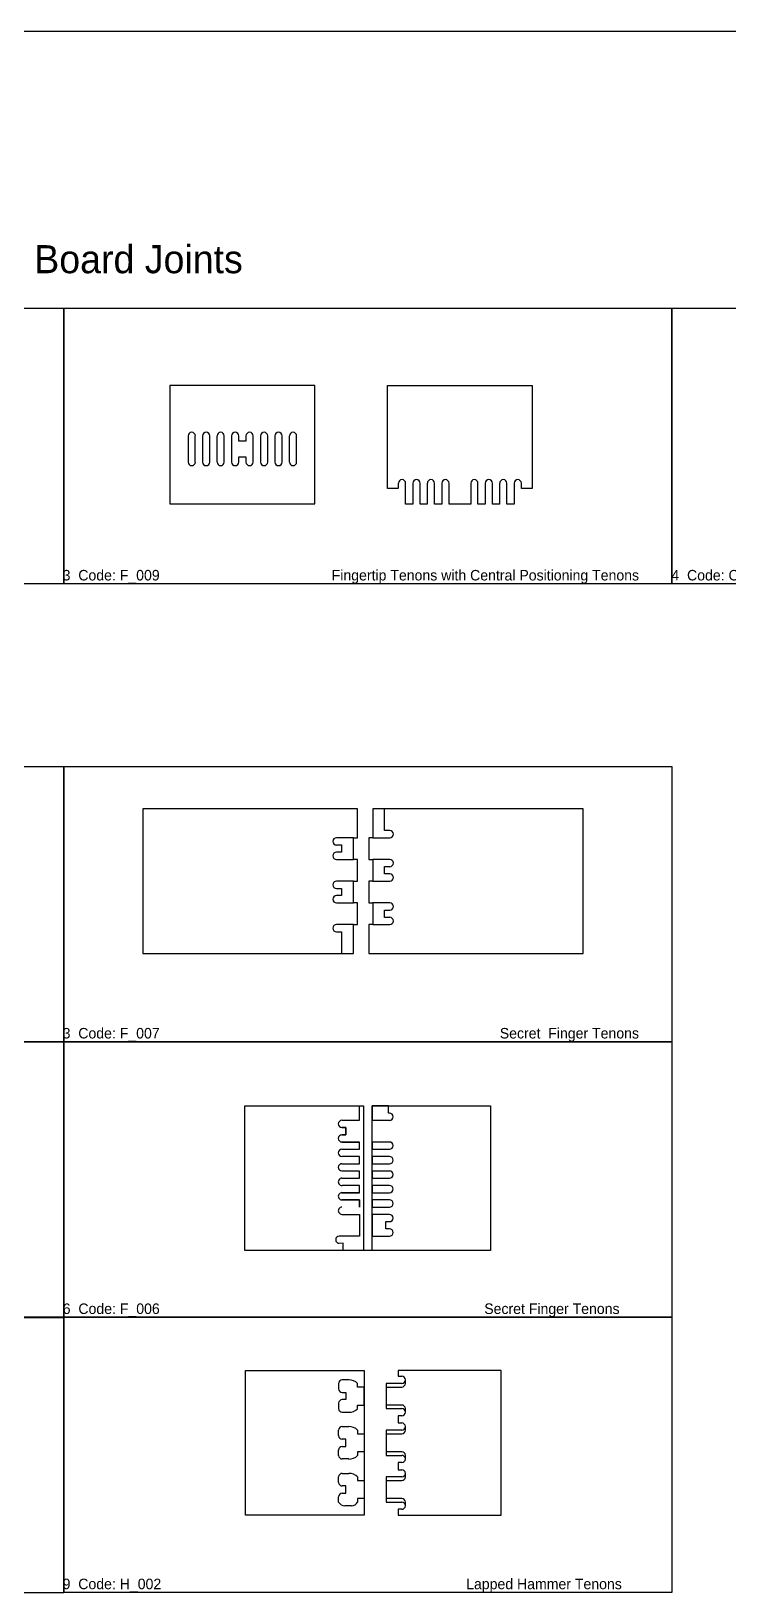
# Model space of a CAD drawing. Extents: x -5 to 6482, y 2 to 3133.
# Drawn here: x 3380 to 4175, y 1352 to 3133 of the extents above; entities that cross this region are included whole.
import ezdxf

# ---------------------------------------------------------------- set-up
doc = ezdxf.new("R2010")
doc.units = 0
doc.layers.get('0').update_dxf_attribs({"linetype": 'CONTINUOUS'})
for name, color, linetype in [('3MM_ENGRAVE', 5, 'CONTINUOUS'), ('CUT_18_MM', 7, 'CONTINUOUS'), ('ENGRAVE_13_5', 6, 'CONTINUOUS'), ('ENGRAVE_9MM', 3, 'CONTINUOUS'), ('MODIFED_MODELS', 1, 'CONTINUOUS'), ('TEXT', 9, 'CONTINUOUS')]:
    doc.layers.add(name, color=color, linetype=linetype)

# ---------------------------------------------------------------- blocks, each defined once
blk = doc.blocks.new('_U44')
at = {"layer": 'TEXT', "linetype": 'CONTINUOUS'}
blk.add_text('9  Code: H_002                                                                              Lapped Hammer Tenons', height=12, dxfattribs=at).set_placement((10010.1, 1980.9))
blk = doc.blocks.new('_U41')
at = {"layer": 'TEXT', "linetype": 'CONTINUOUS'}
blk.add_text('6  Code: F_006                                                                                   Secret Finger Tenons', height=12, dxfattribs=at).set_placement((10010.2, 2294.7))
blk = doc.blocks.new('_U38')
at = {"layer": 'TEXT', "linetype": 'CONTINUOUS'}
blk.add_text('3  Code: F_007                                                                                       Secret  Finger Tenons', height=12, dxfattribs=at).set_placement((10010.1, 2608.8))
blk = doc.blocks.new('_U33')
at = {"layer": 'TEXT', "linetype": 'CONTINUOUS'}
blk.add_text('4  Code: C_001                                                                                                     Clip  Tenons', height=12, dxfattribs=at).set_placement((10704.3, 3131))
blk = doc.blocks.new('_U32')
at = {"layer": 'TEXT', "linetype": 'CONTINUOUS'}
blk.add_text('3  Code: F_009                                            Fingertip Tenons with Central Positioning Tenons', height=12, dxfattribs=at).set_placement((10010.1, 3131))
blk = doc.blocks.new('_U28')
at = {"layer": 'TEXT', "linetype": 'CONTINUOUS'}
blk.add_text('Board Joints', height=32, dxfattribs=at).set_placement((9977.7, 3481.3))

msp = doc.modelspace()

# ---------------------------------------------------------------- linework, layer by layer
for p, q in [((11.4, 3132.7), (6482.4, 3132.7)), ((2723.8, 2816.8), (3417, 2816.8)), ((3417, 2816.8), (4110.3, 2816.8)), ((3417, 2502.8), (3417, 2816.8)), ((3417, 2816.8), (3417, 2502.8)), ((4110.3, 2816.8), (4803.5, 2816.8)), ((4110.3, 2502.8), (4110.3, 2816.8)), ((4110.3, 2816.8), (4110.3, 2502.8)), ((3417, 2502.8), (2723.8, 2502.8)), ((4110.3, 2502.8), (3417, 2502.8)), ((4803.5, 2502.8), (4110.3, 2502.8)), ((2723.8, 2294.5), (3417, 2294.5)), ((3417, 2294.5), (3417, 1980.6)), ((2723.8, 1980.6), (3417, 1980.6)), ((3417, 1980.6), (2723.8, 1980.6)), ((3417, 1980.6), (3417, 1666.7)), ((3417, 1666.7), (2723.8, 1666.7)), ((2723.8, 1666.3), (3417, 1666.3)), ((3417, 1666.7), (4110.3, 1666.7)), ((3417, 1352.7), (3417, 1666.7)), ((3417, 1666.3), (3417, 1352.3)), ((4110.3, 1666.7), (4110.3, 1352.7)), ((3417, 1352.3), (2723.8, 1352.3)), ((4110.3, 1352.7), (3417, 1352.7))]:
    msp.add_line(p, q)
at = {"layer": 'CUT_18_MM', "color": 7, "linetype": 'CONTINUOUS'}
for p, q in [((3702.9, 2728.9), (3537.9, 2728.9)), ((3537.9, 2728.9), (3537.9, 2593.9)), ((3702.9, 2593.9), (3702.9, 2728.9)), ((3786, 2611.4), (3786, 2728.9)), ((3786, 2728.9), (3951, 2728.9)), ((3951, 2728.9), (3951, 2611.4)), ((3558.5, 2671.3), (3558.5, 2641.5)), ((3566.8, 2641.5), (3566.8, 2671.3)), ((3575, 2671.3), (3575, 2641.5)), ((3583.3, 2641.5), (3583.3, 2671.3)), ((3591.5, 2671.3), (3591.5, 2641.5)), ((3599.8, 2641.5), (3599.8, 2671.3)), ((3608, 2671.3), (3608, 2641.5)), ((3616.3, 2665.4), (3616.3, 2671.3)), ((3624.5, 2671.3), (3624.5, 2665.4)), ((3632.8, 2641.5), (3632.8, 2671.3)), ((3641, 2671.3), (3641, 2641.5)), ((3649.3, 2641.5), (3649.3, 2671.3)), ((3657.5, 2671.3), (3657.5, 2641.5)), ((3665.8, 2641.5), (3665.8, 2671.3)), ((3674, 2671.3), (3674, 2641.5)), ((3682.3, 2641.5), (3682.3, 2671.3)), ((3624.5, 2665.4), (3616.3, 2665.4)), ((3616.3, 2641.5), (3616.3, 2647.4)), ((3616.3, 2647.4), (3624.5, 2647.4)), ((3624.5, 2647.4), (3624.5, 2641.5)), ((3798.3, 2617.3), (3798.3, 2611.4)), ((3806.6, 2593.4), (3806.6, 2617.3)), ((3814.8, 2617.3), (3814.8, 2593.4)), ((3823.1, 2593.4), (3823.1, 2617.3)), ((3831.3, 2617.3), (3831.3, 2593.4)), ((3839.6, 2593.4), (3839.6, 2617.3)), ((3847.8, 2617.3), (3847.8, 2593.4)), ((3856.1, 2593.4), (3856.1, 2617.3)), ((3880.8, 2617.3), (3880.8, 2593.4)), ((3889.1, 2593.4), (3889.1, 2617.3)), ((3897.3, 2617.3), (3897.3, 2593.4)), ((3905.6, 2593.4), (3905.6, 2617.3)), ((3913.8, 2617.3), (3913.8, 2593.4)), ((3922.1, 2593.4), (3922.1, 2617.3)), ((3930.3, 2617.3), (3930.3, 2593.4)), ((3938.6, 2611.4), (3938.6, 2617.3)), ((3798.3, 2611.4), (3786, 2611.4)), ((3951, 2611.4), (3938.6, 2611.4)), ((3537.9, 2593.9), (3702.9, 2593.9)), ((3814.8, 2593.4), (3806.6, 2593.4)), ((3831.3, 2593.4), (3823.1, 2593.4)), ((3847.8, 2593.4), (3839.6, 2593.4)), ((3880.8, 2593.4), (3856.1, 2593.4)), ((3897.3, 2593.4), (3889.1, 2593.4)), ((3913.8, 2593.4), (3905.6, 2593.4)), ((3930.3, 2593.4), (3922.1, 2593.4)), ((3623.4, 1907.5), (3758.4, 1907.6)), ((3623.4, 1742.5), (3623.4, 1907.5)), ((3758.4, 1907.6), (3758.4, 1742.6)), ((3768.4, 1742.5), (3768.4, 1907.5)), ((3768.4, 1907.5), (3903.4, 1907.5)), ((3903.4, 1907.5), (3903.4, 1742.5)), ((3758.4, 1742.6), (3623.4, 1742.5)), ((3903.4, 1742.5), (3768.4, 1742.5)), ((3623.9, 1440.8), (3623.9, 1605.8)), ((3623.9, 1605.8), (3759.4, 1605.8)), ((3759.4, 1605.8), (3759.4, 1440.8)), ((3798.1, 1605.8), (3798.1, 1599.2)), ((3915.6, 1605.8), (3798.1, 1605.8)), ((3915.6, 1440.8), (3915.6, 1605.8)), ((3802.2, 1591), (3784.6, 1591)), ((3784.6, 1591), (3784.6, 1586.9)), ((3784.6, 1586.9), (3784.6, 1566.4)), ((3798.1, 1599.2), (3802.2, 1599.2)), ((3802.2, 1599.2), (3802.2, 1599.2)), ((3802.2, 1591), (3802.2, 1591)), ((3784.6, 1566.4), (3784.6, 1562.3)), ((3784.6, 1562.3), (3802.2, 1562.3)), ((3802.2, 1554.1), (3798.1, 1554.1)), ((3798.1, 1554.1), (3798.1, 1545.9)), ((3802.2, 1562.3), (3802.2, 1562.3)), ((3802.2, 1554.1), (3802.2, 1554.1)), ((3802.2, 1537.7), (3784.6, 1537.7)), ((3784.6, 1537.7), (3784.6, 1533.6)), ((3784.6, 1533.6), (3784.6, 1513.1)), ((3798.1, 1545.9), (3802.2, 1545.9)), ((3802.2, 1545.9), (3802.2, 1545.9)), ((3802.2, 1537.7), (3802.2, 1537.7)), ((3784.6, 1513.1), (3784.6, 1509)), ((3784.6, 1509), (3802.2, 1509)), ((3802.2, 1500.8), (3798.1, 1500.8)), ((3798.1, 1500.8), (3798.1, 1492.6)), ((3802.2, 1509), (3802.2, 1509)), ((3802.2, 1500.8), (3802.2, 1500.8)), ((3802.2, 1484.4), (3784.6, 1484.4)), ((3784.6, 1484.4), (3784.6, 1480.3)), ((3784.6, 1480.3), (3784.6, 1459.8)), ((3798.1, 1492.6), (3802.2, 1492.6)), ((3802.2, 1492.6), (3802.2, 1492.6)), ((3802.2, 1484.4), (3802.2, 1484.4)), ((3784.6, 1459.8), (3784.6, 1455.7)), ((3784.6, 1455.7), (3802.2, 1455.7)), ((3802.2, 1447.5), (3798.1, 1447.5)), ((3798.1, 1447.5), (3798.1, 1440.8)), ((3802.2, 1455.7), (3802.2, 1455.7)), ((3802.2, 1447.5), (3802.2, 1447.5)), ((3759.4, 1440.8), (3623.9, 1440.8)), ((3798.1, 1440.8), (3915.6, 1440.8))]:
    msp.add_line(p, q, dxfattribs=at)
at = {"layer": 'CUT_18_MM', "linetype": 'CONTINUOUS'}
for p, q in [((3751.6, 2246.2), (3507.1, 2246.2)), ((3507.1, 2246.2), (3507.1, 2081.2)), ((3751.6, 2213.2), (3751.6, 2246.2)), ((4009.2, 2246.2), (3769.2, 2246.2)), ((3769.2, 2246.2), (3769.2, 2213.2)), ((4009.2, 2081.2), (4009.2, 2246.2)), ((3747.1, 2188.4), (3747.1, 2213.2)), ((3747.1, 2213.2), (3751.6, 2213.2)), ((3769.2, 2213.2), (3764.7, 2213.2)), ((3764.7, 2213.2), (3764.7, 2188.4)), ((3751.6, 2188.4), (3747.1, 2188.4)), ((3751.6, 2163.7), (3751.6, 2188.4)), ((3764.7, 2188.4), (3769.2, 2188.4)), ((3769.2, 2188.4), (3769.2, 2163.7)), ((3747.1, 2138.9), (3747.1, 2163.7)), ((3747.1, 2163.7), (3751.6, 2163.7)), ((3769.2, 2163.7), (3764.7, 2163.7)), ((3764.7, 2163.7), (3764.7, 2138.9)), ((3751.6, 2138.9), (3747.1, 2138.9)), ((3751.6, 2114.2), (3751.6, 2138.9)), ((3764.7, 2138.9), (3769.2, 2138.9)), ((3769.2, 2138.9), (3769.2, 2114.2)), ((3747.1, 2081.2), (3747.1, 2114.2)), ((3747.1, 2114.2), (3751.6, 2114.2)), ((3769.2, 2114.2), (3764.7, 2114.2)), ((3764.7, 2114.2), (3764.7, 2081.2)), ((3507.1, 2081.2), (3747.1, 2081.2)), ((3764.7, 2081.2), (4009.2, 2081.2))]:
    msp.add_line(p, q, dxfattribs=at)
at = {"layer": 'CUT_18_MM', "color": 7, "linetype": 'CONTINUOUS'}
for centre, radius, start, end in [((3562.7, 2671.3), 4.12, 90, 180), ((3562.7, 2671.3), 4.12, 360, 90), ((3579.2, 2671.3), 4.12, 90, 180), ((3579.2, 2671.3), 4.12, 360, 90), ((3595.7, 2671.3), 4.12, 90, 180), ((3595.7, 2671.3), 4.12, 360, 90), ((3612.2, 2671.3), 4.12, 90, 180), ((3612.2, 2671.3), 4.12, 360, 90), ((3628.7, 2671.3), 4.12, 90, 180), ((3628.7, 2671.3), 4.12, 360, 90), ((3645.2, 2671.3), 4.12, 90, 180), ((3645.2, 2671.3), 4.12, 360, 90), ((3661.7, 2671.3), 4.12, 90, 180), ((3661.7, 2671.3), 4.12, 360, 90), ((3678.2, 2671.3), 4.12, 90, 180), ((3678.2, 2671.3), 4.12, 360, 90), ((3562.7, 2641.5), 4.12, 180, 270), ((3562.7, 2641.5), 4.12, 270, 0), ((3579.2, 2641.5), 4.12, 180, 270), ((3579.2, 2641.5), 4.12, 270, 0), ((3595.7, 2641.5), 4.12, 180, 270), ((3595.7, 2641.5), 4.12, 270, 0), ((3612.2, 2641.5), 4.12, 180, 270), ((3612.2, 2641.5), 4.12, 270, 0), ((3628.7, 2641.5), 4.12, 180, 270), ((3628.7, 2641.5), 4.12, 270, 0), ((3645.2, 2641.5), 4.12, 180, 270), ((3645.2, 2641.5), 4.12, 270, 0), ((3661.7, 2641.5), 4.12, 180, 270), ((3661.7, 2641.5), 4.12, 270, 0), ((3678.2, 2641.5), 4.12, 180, 270), ((3678.2, 2641.5), 4.12, 270, 0), ((3802.5, 2617.3), 4.12, 90, 180), ((3802.5, 2617.3), 4.12, 360, 90), ((3819, 2617.3), 4.12, 90, 180), ((3819, 2617.3), 4.12, 360, 90), ((3835.5, 2617.3), 4.12, 90, 180), ((3835.5, 2617.3), 4.12, 360, 90), ((3852, 2617.3), 4.12, 90, 180), ((3852, 2617.3), 4.12, 360, 90), ((3885, 2617.3), 4.12, 90, 180), ((3885, 2617.3), 4.12, 360, 90), ((3901.5, 2617.3), 4.12, 90, 180), ((3901.5, 2617.3), 4.12, 360, 90), ((3918, 2617.3), 4.12, 90, 180), ((3918, 2617.3), 4.12, 360, 90), ((3934.5, 2617.3), 4.12, 90, 180), ((3934.5, 2617.3), 4.12, 360, 90), ((3802.2, 1595.1), 4.1, 360, 90), ((3802.2, 1595.1), 4.1, 270, 0), ((3802.2, 1558.2), 4.1, 360, 90), ((3802.2, 1558.2), 4.1, 270, 0), ((3802.2, 1541.8), 4.1, 360, 90), ((3802.2, 1541.8), 4.1, 270, 0), ((3802.2, 1504.9), 4.1, 360, 90), ((3802.2, 1504.9), 4.1, 270, 0), ((3802.2, 1488.5), 4.1, 360, 90), ((3802.2, 1488.5), 4.1, 270, 0), ((3802.2, 1451.6), 4.1, 360, 90), ((3802.2, 1451.6), 4.1, 270, 0)]:
    msp.add_arc(centre, radius, start, end, dxfattribs=at)
at = {"layer": 'ENGRAVE_13_5', "linetype": 'CONTINUOUS'}
for p, q in [((3782.7, 2246.2), (3769.2, 2246.2)), ((3769.2, 2246.2), (3769.2, 2213.2)), ((3782.7, 2221.4), (3782.7, 2246.2)), ((3747.1, 2213.2), (3727.7, 2213.2)), ((3727.7, 2213.2), (3727.7, 2213.2)), ((3747.1, 2188.4), (3747.1, 2213.2)), ((3769.2, 2213.2), (3788.5, 2213.2)), ((3788.5, 2221.4), (3782.7, 2221.4)), ((3788.5, 2221.4), (3788.5, 2221.4)), ((3788.5, 2213.2), (3788.5, 2213.2)), ((3727.7, 2204.9), (3727.7, 2204.9)), ((3727.7, 2204.9), (3733.6, 2204.9)), ((3733.6, 2196.7), (3727.7, 2196.7)), ((3727.7, 2196.7), (3727.7, 2196.7)), ((3733.6, 2204.9), (3733.6, 2196.7)), ((3727.7, 2188.4), (3727.7, 2188.4)), ((3727.7, 2188.4), (3747.1, 2188.4)), ((3788.5, 2188.4), (3769.2, 2188.4)), ((3769.2, 2188.4), (3769.2, 2163.7)), ((3782.7, 2171.9), (3782.7, 2180.2)), ((3782.7, 2180.2), (3788.5, 2180.2)), ((3788.5, 2188.4), (3788.5, 2188.4)), ((3788.5, 2180.2), (3788.5, 2180.2)), ((3747.1, 2163.7), (3727.7, 2163.7)), ((3727.7, 2163.7), (3727.7, 2163.7)), ((3727.7, 2155.4), (3727.7, 2155.4)), ((3727.7, 2155.4), (3733.6, 2155.4)), ((3733.6, 2155.4), (3733.6, 2147.2)), ((3747.1, 2138.9), (3747.1, 2163.7)), ((3769.2, 2163.7), (3788.5, 2163.7)), ((3788.5, 2171.9), (3782.7, 2171.9)), ((3788.5, 2171.9), (3788.5, 2171.9)), ((3788.5, 2163.7), (3788.5, 2163.7)), ((3733.6, 2147.2), (3727.7, 2147.2)), ((3727.7, 2147.2), (3727.7, 2147.2)), ((3727.7, 2138.9), (3727.7, 2138.9)), ((3727.7, 2138.9), (3747.1, 2138.9)), ((3788.5, 2138.9), (3769.2, 2138.9)), ((3769.2, 2138.9), (3769.2, 2114.2)), ((3788.5, 2138.9), (3788.5, 2138.9)), ((3782.7, 2122.4), (3782.7, 2130.7)), ((3782.7, 2130.7), (3788.5, 2130.7)), ((3788.5, 2122.4), (3782.7, 2122.4)), ((3788.5, 2130.7), (3788.5, 2130.7)), ((3788.5, 2122.4), (3788.5, 2122.4)), ((3747.1, 2114.2), (3727.7, 2114.2)), ((3727.7, 2114.2), (3727.7, 2114.2)), ((3727.7, 2105.9), (3727.7, 2105.9)), ((3727.7, 2105.9), (3733.6, 2105.9)), ((3733.6, 2105.9), (3733.6, 2081.2)), ((3747.1, 2081.2), (3747.1, 2114.2)), ((3769.2, 2114.2), (3788.5, 2114.2)), ((3788.5, 2114.2), (3788.5, 2114.2)), ((3733.6, 2081.2), (3747.1, 2081.2)), ((3753.9, 1891.1), (3753.9, 1907.6)), ((3753.9, 1907.6), (3758.4, 1907.6)), ((3758.4, 1907.6), (3758.4, 1742.6)), ((3786.9, 1899.2), (3786.9, 1907.5)), ((3734, 1891), (3753.9, 1891.1)), ((3768.4, 1891), (3788.3, 1891)), ((3788.3, 1899.2), (3786.9, 1899.2)), ((3738.4, 1882.7), (3734, 1882.7)), ((3734, 1882.7), (3738.4, 1882.7)), ((3734, 1874.5), (3738.4, 1874.5)), ((3738.4, 1874.5), (3734, 1874.5)), ((3738.4, 1874.5), (3738.4, 1882.7)), ((3738.4, 1882.7), (3738.4, 1874.5)), ((3753.9, 1866.2), (3734, 1866.2)), ((3734, 1866.2), (3753.9, 1866.2)), ((3734, 1858), (3753.9, 1858)), ((3753.9, 1858), (3753.9, 1866.2)), ((3788.3, 1866.2), (3768.4, 1866.2)), ((3788.3, 1866.2), (3768.4, 1866.2)), ((3768.4, 1858), (3788.3, 1858)), ((3768.4, 1858), (3788.3, 1858)), ((3753.9, 1849.7), (3734, 1849.7)), ((3734, 1841.5), (3753.9, 1841.5)), ((3753.9, 1841.5), (3753.9, 1849.7)), ((3788.3, 1849.7), (3768.4, 1849.7)), ((3788.3, 1849.7), (3768.4, 1849.7)), ((3768.4, 1841.5), (3788.3, 1841.5)), ((3768.4, 1841.5), (3788.3, 1841.5)), ((3753.9, 1833.2), (3734, 1833.2)), ((3734, 1825), (3753.9, 1825)), ((3753.9, 1816.7), (3734.3, 1816.7)), ((3753.9, 1825), (3753.9, 1833.2)), ((3753.9, 1808.5), (3753.9, 1816.7)), ((3788.3, 1833.2), (3768.4, 1833.2)), ((3788.3, 1833.2), (3768.4, 1833.2)), ((3768.4, 1825), (3788.3, 1825)), ((3768.4, 1825), (3788.3, 1825)), ((3788.3, 1816.7), (3768.4, 1816.7)), ((3788.3, 1816.7), (3768.4, 1816.7)), ((3753.9, 1808.5), (3734, 1808.5)), ((3734, 1808.5), (3753.9, 1808.5)), ((3753.9, 1800.2), (3734, 1800.2)), ((3734, 1800.2), (3753.9, 1800.2)), ((3753.9, 1800.2), (3753.9, 1792)), ((3753.9, 1792), (3753.9, 1800.2)), ((3768.4, 1808.5), (3788.3, 1808.5)), ((3768.4, 1808.5), (3788.3, 1808.5)), ((3788.3, 1800.2), (3768.4, 1800.2)), ((3788.3, 1800.2), (3768.4, 1800.2)), ((3734, 1783.7), (3753.9, 1783.7)), ((3753.9, 1783.7), (3753.9, 1759)), ((3768.4, 1792), (3788.3, 1792)), ((3768.4, 1792), (3788.3, 1792)), ((3788.3, 1783.7), (3768.4, 1783.7)), ((3788.3, 1783.7), (3768.4, 1783.7)), ((3783.9, 1767.2), (3783.9, 1775.5)), ((3783.9, 1775.5), (3788.3, 1775.5)), ((3783.9, 1767.2), (3783.9, 1775.5)), ((3783.9, 1775.5), (3788.3, 1775.5)), ((3788.3, 1767.2), (3783.9, 1767.2)), ((3788.3, 1767.2), (3783.9, 1767.2)), ((3753.9, 1759), (3731, 1759)), ((3735.4, 1750.9), (3731, 1750.7)), ((3735.4, 1742.6), (3735.4, 1750.9)), ((3768.4, 1759), (3788.3, 1759)), ((3768.4, 1759), (3788.3, 1759)), ((3753.9, 1742.6), (3735.4, 1742.6)), ((3758.4, 1742.6), (3753.9, 1742.6)), ((3730.2, 1591), (3730.2, 1591)), ((3730.2, 1591), (3730.2, 1584.8)), ((3730.2, 1584.8), (3730.2, 1584.8)), ((3741.8, 1595.1), (3734.3, 1595.1)), ((3734.3, 1595.1), (3734.3, 1595.1)), ((3741.8, 1595.1), (3741.8, 1595.1)), ((3751.9, 1586.9), (3751.9, 1591)), ((3751.9, 1591), (3751.9, 1591)), ((3759.4, 1586.9), (3751.9, 1586.9)), ((3759.4, 1566.4), (3759.4, 1586.9)), ((3730.2, 1568.4), (3730.2, 1568.4)), ((3730.2, 1568.4), (3730.2, 1562.3)), ((3734.3, 1580.7), (3734.3, 1580.7)), ((3734.3, 1580.7), (3738.4, 1580.7)), ((3738.4, 1572.5), (3734.3, 1572.5)), ((3734.3, 1572.5), (3734.3, 1572.5)), ((3738.4, 1580.7), (3738.4, 1572.5)), ((3730.2, 1562.3), (3730.2, 1562.3)), ((3734.3, 1558.2), (3734.3, 1558.2)), ((3734.3, 1558.2), (3741.8, 1558.2)), ((3741.8, 1558.2), (3741.8, 1558.2)), ((3751.9, 1562.3), (3751.9, 1566.4)), ((3751.9, 1566.4), (3759.4, 1566.4)), ((3751.9, 1562.3), (3751.9, 1562.3)), ((3730.2, 1531.5), (3730.2, 1537.7)), ((3730.2, 1537.7), (3730.2, 1537.7)), ((3730.2, 1531.5), (3730.2, 1531.5)), ((3734.3, 1541.8), (3734.3, 1541.8)), ((3734.3, 1541.8), (3741.8, 1541.8)), ((3741.8, 1541.8), (3741.8, 1541.8)), ((3751.9, 1537.7), (3751.9, 1537.7)), ((3751.9, 1537.7), (3751.9, 1533.6)), ((3751.9, 1533.6), (3759.4, 1533.6)), ((3759.4, 1533.6), (3759.4, 1513.1)), ((3730.2, 1509), (3730.2, 1515.1)), ((3730.2, 1515.1), (3730.2, 1515.1)), ((3738.4, 1527.4), (3734.3, 1527.4)), ((3734.3, 1527.4), (3734.3, 1527.4)), ((3734.3, 1519.2), (3734.3, 1519.2)), ((3734.3, 1519.2), (3738.4, 1519.2)), ((3738.4, 1519.2), (3738.4, 1527.4)), ((3730.2, 1509), (3730.2, 1509)), ((3741.8, 1504.9), (3734.3, 1504.9)), ((3734.3, 1504.9), (3734.3, 1504.9)), ((3741.8, 1504.9), (3741.8, 1504.9)), ((3759.4, 1513.1), (3751.9, 1513.1)), ((3751.9, 1513.1), (3751.9, 1509)), ((3751.9, 1509), (3751.9, 1509)), ((3730.2, 1478.2), (3730.2, 1484.4)), ((3730.2, 1484.4), (3730.2, 1484.4)), ((3730.2, 1478.2), (3730.2, 1478.2)), ((3734.3, 1488.5), (3734.3, 1488.5)), ((3734.3, 1488.5), (3741.8, 1488.5)), ((3741.8, 1488.5), (3741.8, 1488.5)), ((3751.9, 1484.4), (3751.9, 1484.4)), ((3751.9, 1484.4), (3751.9, 1480.3)), ((3751.9, 1480.3), (3759.4, 1480.3)), ((3759.4, 1480.3), (3759.4, 1459.8)), ((3730.2, 1455.7), (3730.2, 1461.8)), ((3730.2, 1461.8), (3730.2, 1461.8)), ((3738.4, 1474.1), (3734.3, 1474.1)), ((3734.3, 1474.1), (3734.3, 1474.1)), ((3734.3, 1465.9), (3734.3, 1465.9)), ((3734.3, 1465.9), (3738.4, 1465.9)), ((3738.4, 1465.9), (3738.4, 1474.1)), ((3730.2, 1455.7), (3730.2, 1455.7)), ((3744.8, 1451.6), (3737.3, 1451.6)), ((3737.3, 1451.6), (3737.3, 1451.6)), ((3744.8, 1451.6), (3744.8, 1451.6)), ((3759.4, 1459.8), (3751.9, 1459.8)), ((3751.9, 1459.8), (3751.9, 1455.7)), ((3751.9, 1455.7), (3751.9, 1455.7))]:
    msp.add_line(p, q, dxfattribs=at)
at = {"layer": 'ENGRAVE_13_5'}
for p, q in [((3786.9, 1907.5), (3768.4, 1907.5)), ((3768.4, 1907.5), (3768.4, 1891)), ((3768.4, 1866.2), (3768.4, 1858)), ((3768.4, 1849.7), (3768.4, 1841.5)), ((3768.4, 1833.2), (3768.4, 1825)), ((3768.4, 1816.7), (3768.4, 1808.5)), ((3768.4, 1800.2), (3768.4, 1792)), ((3768.4, 1783.7), (3768.4, 1759))]:
    msp.add_line(p, q, dxfattribs=at)
at = {"layer": 'ENGRAVE_13_5', "linetype": 'CONTINUOUS'}
for centre, radius, start, end in [((3727.7, 2209), 4.13, 90, 270), ((3788.5, 2217.3), 4.13, 270, 90), ((3727.7, 2192.5), 4.13, 90, 270), ((3788.5, 2184.3), 4.13, 270, 90), ((3727.7, 2159.5), 4.13, 90, 270), ((3788.5, 2167.8), 4.13, 270, 90), ((3727.7, 2143), 4.13, 90, 270), ((3788.5, 2134.8), 4.13, 270, 90), ((3788.5, 2118.3), 4.13, 270, 90), ((3727.7, 2110), 4.13, 90, 270), ((3734, 1886.9), 4.12, 90, 270), ((3788.3, 1895.1), 4.13, 270, 90), ((3734, 1870.4), 4.12, 90, 270), ((3734, 1853.9), 4.12, 90, 270), ((3788.3, 1862.1), 4.12, 270, 90), ((3788.3, 1862.1), 4.12, 270, 90), ((3734, 1837.4), 4.12, 90, 270), ((3788.3, 1845.6), 4.12, 270, 90), ((3788.3, 1845.6), 4.12, 270, 90), ((3734, 1820.9), 4.13, 89.5492, 273.9413), ((3788.3, 1829.1), 4.13, 270, 90), ((3788.3, 1829.1), 4.13, 270, 90), ((3788.3, 1812.6), 4.12, 270, 90), ((3788.3, 1812.6), 4.12, 270, 90), ((3734, 1804.4), 4.13, 89.5329, 269.961), ((3788.3, 1796.1), 4.12, 270, 90), ((3788.3, 1796.1), 4.12, 270, 90), ((3734, 1787.9), 4.13, 89.5329, 269.961), ((3788.3, 1779.6), 4.13, 270, 90), ((3788.3, 1779.6), 4.13, 270, 90), ((3788.3, 1763.1), 4.12, 270, 90), ((3788.3, 1763.1), 4.12, 270, 90), ((3731, 1754.9), 4.13, 90, 270), ((3734.3, 1591), 4.1, 90, 180), ((3734.3, 1584.8), 4.1, 180, 270), ((3742.4, 1582.1), 13, 43.0546, 92.757), ((3734.3, 1568.4), 4.1, 90, 180), ((3734.3, 1562.3), 4.1, 180, 270), ((3742.4, 1571.1), 13, 267.243, 316.9454), ((3734.3, 1537.7), 4.1, 90, 180), ((3734.3, 1531.5), 4.1, 180, 270), ((3742.4, 1528.8), 13, 43.0546, 92.757), ((3734.3, 1515.1), 4.1, 90, 180), ((3734.3, 1509), 4.1, 180, 270), ((3742.4, 1517.8), 13, 267.243, 316.9454), ((3734.3, 1484.4), 4.1, 90, 180), ((3734.3, 1478.2), 4.1, 180, 270), ((3742.4, 1475.5), 13, 43.0546, 92.757), ((3734.3, 1461.8), 4.1, 90, 180), ((3736.9, 1459.2), 7.6, 207.3405, 272.6496), ((3745.1, 1459.2), 7.6, 267.3504, 332.6595)]:
    msp.add_arc(centre, radius, start, end, dxfattribs=at)
at = {"layer": 'ENGRAVE_9MM', "linetype": 'CONTINUOUS'}
for p, q in [((3768.4, 1742.5), (3758.4, 1742.5)), ((3802.2, 1591), (3784.6, 1591)), ((3784.6, 1591), (3784.6, 1586.9)), ((3784.6, 1586.9), (3802.2, 1586.9)), ((3802.2, 1591), (3802.2, 1591)), ((3802.2, 1586.9), (3802.2, 1586.9)), ((3806.3, 1591), (3806.3, 1595.1)), ((3806.3, 1595.1), (3806.3, 1595.1)), ((3806.3, 1591), (3806.3, 1591)), ((3802.2, 1566.4), (3784.6, 1566.4)), ((3784.6, 1566.4), (3784.6, 1562.3)), ((3784.6, 1562.3), (3802.2, 1562.3)), ((3802.2, 1566.4), (3802.2, 1566.4)), ((3802.2, 1562.3), (3802.2, 1562.3)), ((3806.3, 1562.3), (3806.3, 1562.3)), ((3806.3, 1558.2), (3806.3, 1562.3)), ((3802.2, 1537.7), (3784.6, 1537.7)), ((3784.6, 1537.7), (3784.6, 1533.6)), ((3784.6, 1533.6), (3802.2, 1533.6)), ((3802.2, 1537.7), (3802.2, 1537.7)), ((3802.2, 1533.6), (3802.2, 1533.6)), ((3806.3, 1537.7), (3806.3, 1541.8)), ((3806.3, 1541.8), (3806.3, 1541.8)), ((3806.3, 1537.7), (3806.3, 1537.7)), ((3802.2, 1513.1), (3784.6, 1513.1)), ((3784.6, 1513.1), (3784.6, 1509)), ((3784.6, 1509), (3802.2, 1509)), ((3802.2, 1513.1), (3802.2, 1513.1)), ((3802.2, 1509), (3802.2, 1509)), ((3806.3, 1504.9), (3806.3, 1509)), ((3806.3, 1509), (3806.3, 1509)), ((3806.3, 1504.9), (3806.3, 1504.9)), ((3802.2, 1484.4), (3784.6, 1484.4)), ((3784.6, 1484.4), (3784.6, 1480.3)), ((3784.6, 1480.3), (3802.2, 1480.3)), ((3802.2, 1484.4), (3802.2, 1484.4)), ((3802.2, 1480.3), (3802.2, 1480.3)), ((3806.3, 1484.4), (3806.3, 1488.5)), ((3806.3, 1488.5), (3806.3, 1488.5)), ((3806.3, 1484.4), (3806.3, 1484.4)), ((3802.2, 1459.8), (3784.6, 1459.8)), ((3784.6, 1459.8), (3784.6, 1455.7)), ((3784.6, 1455.7), (3802.2, 1455.7)), ((3802.2, 1459.8), (3802.2, 1459.8)), ((3802.2, 1455.7), (3802.2, 1455.7)), ((3806.3, 1451.6), (3806.3, 1455.7)), ((3806.3, 1455.7), (3806.3, 1455.7)), ((3806.3, 1451.6), (3806.3, 1451.6))]:
    msp.add_line(p, q, dxfattribs=at)
for centre, start, end in [((3802.2, 1595.1), 270, 0), ((3802.2, 1591), 270, 0), ((3802.2, 1562.3), 360, 90), ((3802.2, 1558.2), 359.8786, 90.0648), ((3802.2, 1541.8), 270, 0), ((3802.2, 1537.7), 270, 0), ((3802.2, 1509), 360, 90), ((3802.2, 1504.9), 360, 90), ((3802.2, 1488.5), 270, 0), ((3802.2, 1484.4), 270, 0), ((3802.2, 1455.7), 360, 90), ((3802.2, 1451.6), 360, 90)]:
    msp.add_arc(centre, 4.1, start, end, dxfattribs=at)
at = {"layer": 'MODIFED_MODELS'}
for p, q in [((3417, 2294.5), (4110.3, 2294.5)), ((3417, 1980.6), (3417, 2294.5)), ((4110.3, 2294.5), (4110.3, 1980.6)), ((4110.3, 1980.6), (3417, 1980.6)), ((3417, 1980.4), (4110.3, 1980.4)), ((3417, 1666.5), (3417, 1980.4)), ((4110.3, 1980.4), (4110.3, 1666.5)), ((4110.3, 1666.5), (3417, 1666.5))]:
    msp.add_line(p, q, dxfattribs=at)

# ---------------------------------------------------------------- block references
at = {"layer": '3MM_ENGRAVE'}
for name in ['_U28', '_U32', '_U33', '_U38', '_U41', '_U44']:
    msp.add_blockref(name, (-6594.6, -624.5), dxfattribs=at)

doc.saveas('drawing.dxf')
